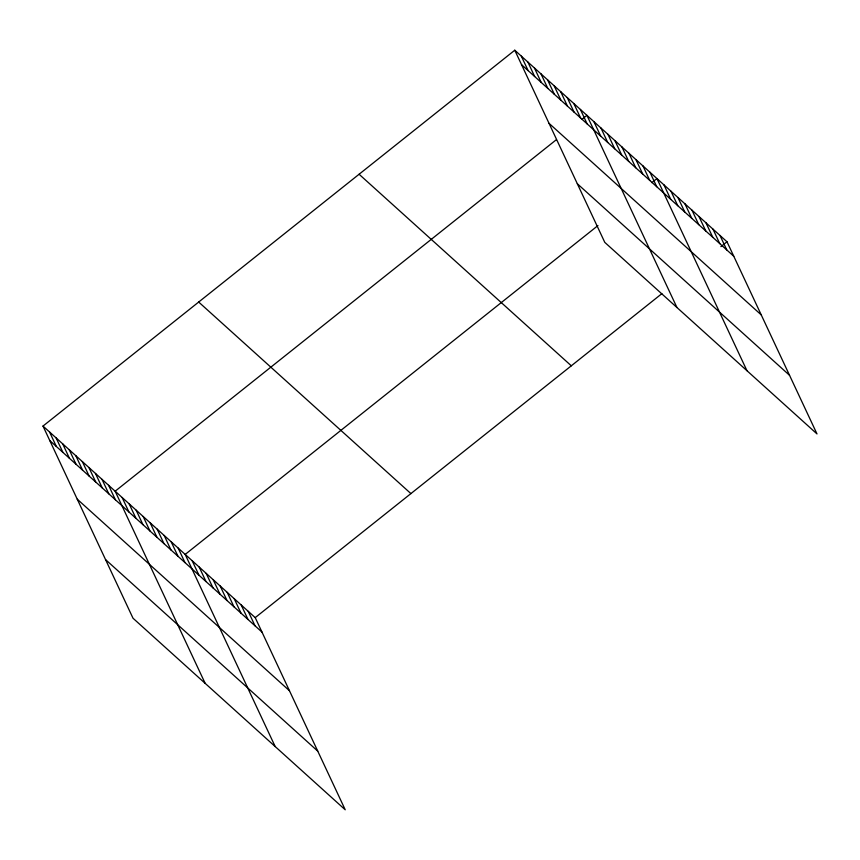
<?xml version="1.0" encoding="UTF-8"?>
<svg xmlns="http://www.w3.org/2000/svg" width="860" height="860" viewBox="0 0 860 860"><rect width="100%" height="100%" fill="white"/><g stroke="black" fill="none" stroke-linecap="round" stroke-linejoin="round"><path stroke-width="1.29" d="M43 426.076L255.216 617.63L345.225 809.776L133.01 618.222L43 426.076L514.774 50.224L726.99 241.778L817 433.924L604.784 242.369L514.774 50.224M556.399 139.664L115.154 491.21L205.164 683.356M581.844 119.4L586.928 115.347L676.938 307.493M597.947 225.578L185.19 554.42L275.189 746.566M651.869 182.621L656.965 178.568L746.964 370.714M255.216 617.63L661.867 293.658M720.884 246.637L726.99 241.778M521.558 64.694L733.774 256.258M549.024 123.324L761.24 314.889M577.318 183.739L789.534 375.293M359.093 174.247L571.309 365.812M198.681 302.043L410.908 493.597M49.783 440.556L261.999 632.111M77.249 499.187L289.465 690.741M105.544 559.591L317.759 751.145M719.992 235.457L726.775 249.938M712.983 229.136L719.766 243.617M705.985 222.815L712.768 237.296M698.976 216.494L705.759 230.964M691.977 210.173L698.761 224.643M684.968 203.852L691.752 218.322M677.97 197.531L684.754 212.001M670.961 191.21L677.745 205.68M663.963 184.889L670.746 199.359M649.956 172.247L656.739 186.717M642.957 165.916L649.73 180.396M635.948 159.595L642.732 174.075M628.95 153.274L635.733 167.754M621.941 146.952L628.725 161.433M614.943 140.631L621.726 155.112M607.934 134.31L614.717 148.791M600.936 127.989L607.719 142.47M593.927 121.669L600.71 136.149M580.371 109.424L587.154 123.904M573.813 103.512L580.586 117.981M567.245 97.588L574.029 112.069M560.688 91.665L567.471 106.145M554.13 85.742L560.913 100.222M547.573 79.819L554.356 94.299M541.015 73.906L547.798 88.376M534.447 67.983L541.23 82.463M527.889 62.06L534.673 76.54M521.332 56.136L528.115 70.617M248.218 611.309L255.001 625.79M241.208 604.988L247.992 619.469M234.21 598.667L240.993 613.148M227.201 592.346L233.984 606.827M220.203 586.025L226.986 600.506M213.194 579.704L219.977 594.185M206.196 573.384L212.979 587.864M199.197 567.062L205.97 581.543M192.189 560.741L198.972 575.222M178.181 548.1L184.964 562.58M171.183 541.779L177.966 556.259M164.174 535.457L170.957 549.938M157.176 529.136L163.959 543.617M150.167 522.815L156.95 537.296M143.168 516.494L149.952 530.964M136.159 510.173L142.943 524.643M129.161 503.852L135.944 518.322M122.152 497.531L128.935 512.001M108.596 485.287L115.38 499.767M102.039 479.364L108.811 493.844M95.471 473.441L102.254 487.921M88.913 467.517L95.696 481.998M82.356 461.605L89.139 476.075M75.798 455.682L82.581 470.162M69.241 449.758L76.024 464.239M62.683 443.835L69.456 458.315M56.115 437.923L62.898 452.392M49.557 432L56.341 446.469"/></g></svg>
